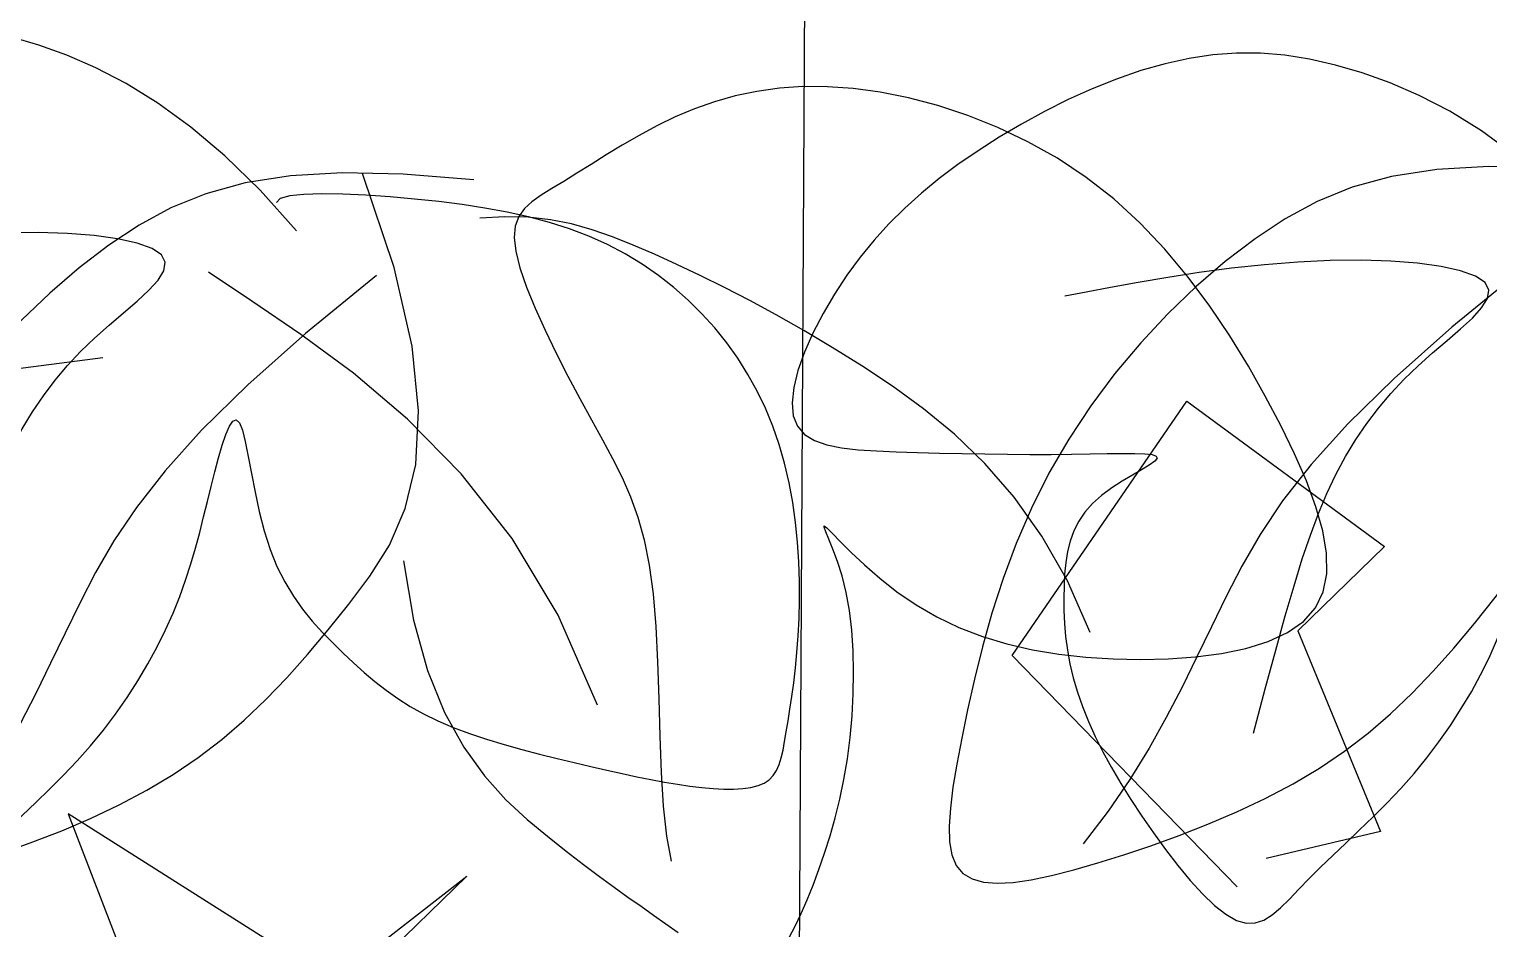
# Model space of a CAD drawing. Extents: x 941299 to 942979, y 2579300 to 2579597.
# Drawn here: x 942691.596 to 942692.415, y 2579507.443 to 2579507.947 of the extents above; entities that cross this region are included whole.
import ezdxf

# ---------------------------------------------------------------- set-up
doc = ezdxf.new("R2010")
doc.units = 0
doc.layers.get('0').update_dxf_attribs({"linetype": 'CONTINUOUS'})
for name, color, linetype in [('fz', 7, 'CONTINUOUS'), ('LH', 94, 'CONTINUOUS'), ('尺寸标注', 2, 'CONTINUOUS'), ('灯杆', 4, 'CONTINUOUS')]:
    doc.layers.add(name, color=color, linetype=linetype)
doc.layers.add('标注', color=4, linetype='CONTINUOUS', lineweight=15)

# ---------------------------------------------------------------- blocks, each defined once
blk = doc.blocks.new('LIM43')
at = {"color": 98}
for p, q in [((942286.32706, 2579500.32562), (942286.21483, 2579500.31116)), ((942286.83689, 2579500.15876), (942286.93485, 2579500.30133)), ((942286.93485, 2579500.30133), (942287.04576, 2579500.21987)), ((942287.04576, 2579500.21987), (942286.99711, 2579500.17256)), ((942286.99711, 2579500.17256), (942287.04358, 2579500.06001)), ((942286.96314, 2579500.02913), (942286.83689, 2579500.15876)), ((942286.51382, 2579499.93933), (942286.30756, 2579500.07006)), ((942286.30756, 2579500.07006), (942286.36938, 2579499.90933)), ((942287.04358, 2579500.06001), (942286.97936, 2579500.04489)), ((942286.53113, 2579500.03503), (942286.28785, 2579499.79852)), ((942286.36938, 2579499.90933), (942286.53113, 2579500.03503))]:
    blk.add_line(p, q, dxfattribs=at)
blk = doc.blocks.new('花')
at = {"layer": 'LH', "color": 12}
for p, q in [((0.67788, 0.47486), (0.66338, 0.47467)), ((0.69316, 0.47406), (0.67788, 0.47486)), ((0.62411, 0.46878), (0.61226, 0.46523)), ((0.63655, 0.47157), (0.62411, 0.46878)), ((0.64962, 0.47355), (0.63655, 0.47157)), ((0.66338, 0.47467), (0.64962, 0.47355)), ((0.70922, 0.47222), (0.69316, 0.47406)), ((0.72593, 0.46929), (0.70922, 0.47222)), ((0.74309, 0.46519), (0.72593, 0.46929)), ((0.60094, 0.46099), (0.59012, 0.45612)), ((0.61226, 0.46523), (0.60094, 0.46099)), ((0.76049, 0.45988), (0.74309, 0.46519)), ((0.77795, 0.45329), (0.76049, 0.45988)), ((0.57974, 0.45069), (0.56981, 0.44483)), ((0.59012, 0.45612), (0.57974, 0.45069)), ((0.79527, 0.44537), (0.77795, 0.45329)), ((0.56981, 0.44483), (0.56035, 0.4387)), ((0.81226, 0.43606), (0.79527, 0.44537)), ((0.56035, 0.4387), (0.55137, 0.43247)), ((0.82872, 0.4253), (0.81226, 0.43606)), ((0.54287, 0.42627), (0.53488, 0.42026)), ((0.55137, 0.43247), (0.54287, 0.42627)), ((0.53488, 0.42026), (0.5274, 0.41461)), ((0.84449, 0.41308), (0.82872, 0.4253)), ((-0.47757, 0.41026), (-0.49094, 0.4092)), ((-0.46388, 0.41029), (-0.47757, 0.41026)), ((-0.44975, 0.40928), (-0.46388, 0.41029)), ((0.52046, 0.40946), (0.51407, 0.40489)), ((0.5274, 0.41461), (0.52046, 0.40946)), ((0.85951, 0.39961), (0.84449, 0.41308)), ((-0.51718, 0.40406), (-0.53028, 0.40002)), ((-0.50411, 0.40713), (-0.51718, 0.40406)), ((-0.49094, 0.4092), (-0.50411, 0.40713)), ((-0.43508, 0.40722), (-0.44975, 0.40928)), ((-0.41974, 0.40407), (-0.43508, 0.40722)), ((-0.40365, 0.39979), (-0.41974, 0.40407)), ((0.39639, 0.4039), (0.36736, 0.39975)), ((0.43034, 0.40606), (0.39639, 0.4039)), ((0.42954, 0.35341), (0.40753, 0.40445)), ((0.46999, 0.40616), (0.43034, 0.40606)), ((0.51407, 0.40489), (0.50838, 0.40071)), ((-0.54347, 0.39503), (-0.55669, 0.38919)), ((-0.53028, 0.40002), (-0.54347, 0.39503)), ((-0.38675, 0.39409), (-0.40365, 0.39979)), ((-0.36902, 0.38667), (-0.38675, 0.39409)), ((0.34249, 0.39372), (0.321, 0.38589)), ((0.36736, 0.39975), (0.34249, 0.39372)), ((0.50352, 0.39663), (0.49964, 0.39238)), ((0.50838, 0.40071), (0.50352, 0.39663)), ((0.87376, 0.38513), (0.85951, 0.39961)), ((-0.55669, 0.38919), (-0.56984, 0.38262)), ((-0.35044, 0.37719), (-0.36902, 0.38667)), ((0.321, 0.38589), (0.30211, 0.37636)), ((0.48914, 0.387), (0.47515, 0.38498)), ((0.50226, 0.38777), (0.48914, 0.387)), ((0.49688, 0.38769), (0.4954, 0.38227)), ((0.49964, 0.39238), (0.49688, 0.38769)), ((0.51472, 0.38741), (0.50226, 0.38777)), ((0.52673, 0.38605), (0.51472, 0.38741)), ((0.5385, 0.3838), (0.52673, 0.38605)), ((0.88721, 0.36991), (0.87376, 0.38513)), ((-0.56984, 0.38262), (-0.58281, 0.37542)), ((-0.33097, 0.36534), (-0.35044, 0.37719)), ((0.4954, 0.38227), (0.49533, 0.37586)), ((0.55025, 0.38079), (0.5385, 0.3838)), ((0.56219, 0.37713), (0.55025, 0.38079)), ((0.57454, 0.37295), (0.56219, 0.37713)), ((-0.58281, 0.37542), (-0.5955, 0.36771)), ((0.30211, 0.37636), (0.28506, 0.36522)), ((0.49533, 0.37586), (0.49683, 0.36818)), ((0.58746, 0.36834), (0.57454, 0.37295)), ((0.89984, 0.35418), (0.88721, 0.36991)), ((-0.5955, 0.36771), (-0.6078, 0.35961)), ((-0.31059, 0.3508), (-0.33097, 0.36534)), ((0.28506, 0.36522), (0.26907, 0.35256)), ((0.49683, 0.36818), (0.49997, 0.35905)), ((0.60101, 0.36327), (0.58746, 0.36834)), ((0.61518, 0.35769), (0.60101, 0.36327)), ((-0.6078, 0.35961), (-0.61961, 0.35122)), ((0.26907, 0.35256), (0.25352, 0.33847)), ((0.44329, 0.3104), (0.42954, 0.35341)), ((0.49997, 0.35905), (0.50454, 0.34868)), ((0.62998, 0.35155), (0.61518, 0.35769)), ((0.91161, 0.33821), (0.89984, 0.35418)), ((-0.61961, 0.35122), (-0.63083, 0.34267)), ((-0.28927, 0.33325), (-0.31059, 0.3508)), ((0.42015, 0.34805), (0.38319, 0.31234)), ((0.50454, 0.34868), (0.51029, 0.33737)), ((0.64542, 0.34478), (0.62998, 0.35155)), ((0.66151, 0.33734), (0.64542, 0.34478)), ((-0.63083, 0.34267), (-0.64137, 0.33402)), ((0.25352, 0.33847), (0.2384, 0.3231)), ((0.51029, 0.33737), (0.51692, 0.32543)), ((0.67824, 0.32916), (0.66151, 0.33734)), ((0.9225, 0.32225), (0.91161, 0.33821)), ((-0.64137, 0.33402), (-0.65125, 0.32526)), ((-0.26698, 0.31237), (-0.28927, 0.33325)), ((-0.27761, 0.3296), (-0.27959, 0.32726)), ((-0.27244, 0.33151), (-0.27761, 0.3296)), ((-0.26458, 0.33301), (-0.27244, 0.33151)), ((-0.25453, 0.33414), (-0.26458, 0.33301)), ((-0.24279, 0.33493), (-0.25453, 0.33414)), ((-0.22987, 0.3354), (-0.24279, 0.33493)), ((-0.21625, 0.33559), (-0.22987, 0.3354)), ((-0.20245, 0.33553), (-0.21625, 0.33559)), ((-0.18889, 0.33525), (-0.20245, 0.33553)), ((-0.17564, 0.33469), (-0.18889, 0.33525)), ((-0.16273, 0.33382), (-0.17564, 0.33469)), ((-0.15016, 0.33258), (-0.16273, 0.33382)), ((-0.13793, 0.33093), (-0.15016, 0.33258)), ((-0.12606, 0.32881), (-0.13793, 0.33093)), ((-0.11454, 0.32617), (-0.12606, 0.32881)), ((0.69563, 0.32021), (0.67824, 0.32916)), ((-0.65125, 0.32526), (-0.66049, 0.31632)), ((-0.1034, 0.32296), (-0.11454, 0.32617)), ((-0.09263, 0.31915), (-0.1034, 0.32296)), ((0.2384, 0.3231), (0.22385, 0.30659)), ((0.51692, 0.32543), (0.52418, 0.31317)), ((0.71364, 0.31035), (0.69563, 0.32021)), ((0.93249, 0.30654), (0.9225, 0.32225)), ((-0.66049, 0.31632), (-0.66912, 0.30715)), ((-0.08225, 0.31475), (-0.09263, 0.31915)), ((-0.07226, 0.30979), (-0.08225, 0.31475)), ((0.38319, 0.31234), (0.35332, 0.28102)), ((0.52418, 0.31317), (0.53179, 0.3009)), ((-0.66912, 0.30715), (-0.67719, 0.29769)), ((-0.06269, 0.30429), (-0.07226, 0.30979)), ((-0.05354, 0.29829), (-0.06269, 0.30429)), ((0.22385, 0.30659), (0.21002, 0.28908)), ((0.44999, 0.27439), (0.44329, 0.3104)), ((0.73203, 0.29923), (0.71364, 0.31035)), ((0.94152, 0.29131), (0.93249, 0.30654)), ((-0.67719, 0.29769), (-0.68472, 0.28789)), ((-0.44697, 0.29536), (-0.46533, 0.29234)), ((-0.42887, 0.29769), (-0.44697, 0.29536)), ((-0.41139, 0.2993), (-0.42887, 0.29769)), ((-0.39494, 0.30016), (-0.41139, 0.2993)), ((-0.37988, 0.30026), (-0.39494, 0.30016)), ((-0.36661, 0.29957), (-0.37988, 0.30026)), ((-0.3555, 0.29808), (-0.36661, 0.29957)), ((-0.34695, 0.29577), (-0.3555, 0.29808)), ((-0.34132, 0.29261), (-0.34695, 0.29577)), ((-0.04482, 0.29182), (-0.05354, 0.29829)), ((0.53179, 0.3009), (0.53948, 0.28891)), ((0.75055, 0.28641), (0.73203, 0.29923)), ((-0.68472, 0.28789), (-0.69174, 0.27767)), ((-0.48364, 0.28878), (-0.5016, 0.28484)), ((-0.46533, 0.29234), (-0.48364, 0.28878)), ((-0.33887, 0.28862), (-0.34132, 0.29261)), ((-0.33927, 0.28384), (-0.33887, 0.28862)), ((-0.03654, 0.28489), (-0.04482, 0.29182)), ((0.21002, 0.28908), (0.19705, 0.27072)), ((0.53948, 0.28891), (0.54697, 0.27753)), ((0.9494, 0.27668), (0.94152, 0.29131)), ((-0.5189, 0.2807), (-0.53525, 0.27652)), ((-0.5016, 0.28484), (-0.5189, 0.2807)), ((-0.3467, 0.27223), (-0.34203, 0.27835)), ((-0.34203, 0.27835), (-0.33927, 0.28384)), ((-0.28867, 0.27087), (-0.31425, 0.28517)), ((-0.02871, 0.27754), (-0.03654, 0.28489)), ((0.35332, 0.28102), (0.32959, 0.25349)), ((0.76892, 0.27148), (0.75055, 0.28641)), ((-0.69174, 0.27767), (-0.69829, 0.26699)), ((-0.55033, 0.27247), (-0.56386, 0.26871)), ((-0.53525, 0.27652), (-0.55033, 0.27247)), ((-0.35279, 0.26556), (-0.3467, 0.27223)), ((-0.25973, 0.25458), (-0.28867, 0.27087)), ((-0.02135, 0.26979), (-0.02871, 0.27754)), ((0.19705, 0.27072), (0.18509, 0.25164)), ((0.45085, 0.24434), (0.44999, 0.27439)), ((0.54697, 0.27753), (0.55405, 0.26692)), ((0.78688, 0.254), (0.76892, 0.27148)), ((0.95591, 0.26273), (0.9494, 0.27668)), ((-0.69829, 0.26699), (-0.70436, 0.25584)), ((-0.56386, 0.26871), (-0.57553, 0.26542)), ((-0.35983, 0.2584), (-0.35279, 0.26556)), ((-0.01447, 0.26166), (-0.02135, 0.26979)), ((0.55405, 0.26692), (0.56064, 0.25681)), ((0.96085, 0.24955), (0.95591, 0.26273)), ((-0.70436, 0.25584), (-0.70984, 0.24444)), ((-0.36735, 0.25084), (-0.35983, 0.2584)), ((-0.22852, 0.23535), (-0.25973, 0.25458)), ((-0.00806, 0.25315), (-0.01447, 0.26166)), ((0.56064, 0.25681), (0.56675, 0.24677)), ((0.80416, 0.23354), (0.78688, 0.254)), ((-0.37488, 0.24294), (-0.36735, 0.25084)), ((-0.00213, 0.24426), (-0.00806, 0.25315)), ((0.18509, 0.25164), (0.17428, 0.23199)), ((0.32959, 0.25349), (0.31104, 0.22914)), ((0.56675, 0.24677), (0.57236, 0.23639)), ((0.96399, 0.23722), (0.96085, 0.24955)), ((-0.70984, 0.24444), (-0.71457, 0.23306)), ((-0.38203, 0.23478), (-0.37488, 0.24294)), ((0.0033, 0.23502), (-0.00213, 0.24426)), ((0.44708, 0.21924), (0.45085, 0.24434)), ((-0.71457, 0.23306), (-0.71841, 0.22197)), ((-0.38872, 0.22632), (-0.38203, 0.23478)), ((-0.19613, 0.21221), (-0.22852, 0.23535)), ((0.00824, 0.22541), (0.0033, 0.23502)), ((0.17428, 0.23199), (0.16476, 0.21192)), ((0.57236, 0.23639), (0.57746, 0.22525)), ((0.82048, 0.20969), (0.80416, 0.23354)), ((0.96512, 0.22583), (0.96399, 0.23722)), ((-0.71841, 0.22197), (-0.7212, 0.21144)), ((-0.39496, 0.21753), (-0.38872, 0.22632)), ((0.01268, 0.21545), (0.00824, 0.22541)), ((0.31104, 0.22914), (0.29673, 0.20735)), ((0.57746, 0.22525), (0.58204, 0.21295)), ((0.68197, 0.22835), (0.68205, 0.22911)), ((0.68312, 0.22594), (0.68197, 0.22835)), ((0.68205, 0.22911), (0.68364, 0.2281)), ((0.68522, 0.22198), (0.68312, 0.22594)), ((0.68364, 0.2281), (0.68695, 0.22528)), ((0.68798, 0.21659), (0.68522, 0.22198)), ((0.68695, 0.22528), (0.69191, 0.22096)), ((0.96402, 0.21546), (0.96512, 0.22583)), ((-0.40077, 0.20838), (-0.39496, 0.21753)), ((0.01661, 0.20516), (0.01268, 0.21545)), ((0.43988, 0.19805), (0.44708, 0.21924)), ((0.58204, 0.21295), (0.58609, 0.19906)), ((0.69113, 0.20988), (0.68798, 0.21659)), ((0.69191, 0.22096), (0.69841, 0.21547)), ((0.69841, 0.21547), (0.7063, 0.2092)), ((0.96048, 0.2062), (0.96402, 0.21546)), ((-0.7212, 0.21144), (-0.72279, 0.20174)), ((-0.40615, 0.19883), (-0.40077, 0.20838)), ((-0.16367, 0.18419), (-0.19613, 0.21221)), ((0.02003, 0.19454), (0.01661, 0.20516)), ((0.16476, 0.21192), (0.15663, 0.19158)), ((0.29673, 0.20735), (0.28569, 0.18753)), ((0.69437, 0.20195), (0.69113, 0.20988)), ((0.7063, 0.2092), (0.71545, 0.2025)), ((0.83558, 0.182), (0.82048, 0.20969)), ((0.95438, 0.1981), (0.96048, 0.2062)), ((-0.72279, 0.20174), (-0.72303, 0.19314)), ((-0.41111, 0.18884), (-0.40615, 0.19883)), ((-0.297, 0.19524), (-0.29537, 0.19997)), ((-0.29537, 0.19997), (-0.29366, 0.20296)), ((-0.29366, 0.20296), (-0.29187, 0.20389)), ((-0.29187, 0.20389), (-0.28998, 0.20244)), ((-0.28998, 0.20244), (-0.28799, 0.1984)), ((-0.28799, 0.1984), (-0.28585, 0.19212)), ((0.43047, 0.17974), (0.43988, 0.19805)), ((0.58609, 0.19906), (0.5896, 0.18317)), ((0.69744, 0.19293), (0.69437, 0.20195)), ((0.71545, 0.2025), (0.72573, 0.19573)), ((0.94594, 0.19114), (0.95438, 0.1981)), ((-0.72303, 0.19314), (-0.72177, 0.18592)), ((-0.41567, 0.17838), (-0.41111, 0.18884)), ((-0.30005, 0.18187), (-0.29856, 0.1891)), ((-0.29856, 0.1891), (-0.297, 0.19524)), ((-0.28585, 0.19212), (-0.2835, 0.18405)), ((0.02296, 0.18368), (0.02003, 0.19454)), ((0.15663, 0.19158), (0.1498, 0.17118)), ((0.44853, 0.19002), (0.45694, 0.15726)), ((0.70009, 0.18293), (0.69744, 0.19293)), ((0.72573, 0.19573), (0.73701, 0.18925)), ((0.73701, 0.18925), (0.74915, 0.18344)), ((0.93551, 0.18523), (0.94594, 0.19114)), ((-0.72177, 0.18592), (-0.7189, 0.18027)), ((-0.7189, 0.18027), (-0.7145, 0.17608)), ((-0.54449, 0.17943), (-0.53617, 0.18025)), ((-0.53617, 0.18025), (-0.52913, 0.18084)), ((-0.52913, 0.18084), (-0.52349, 0.18111)), ((-0.52349, 0.18111), (-0.51939, 0.18098)), ((-0.51939, 0.18098), (-0.51697, 0.18037)), ((-0.51697, 0.18037), (-0.51636, 0.1792)), ((-0.30149, 0.17388), (-0.30005, 0.18187)), ((-0.2835, 0.18405), (-0.2809, 0.17465)), ((-0.13221, 0.15035), (-0.16367, 0.18419)), ((0.02544, 0.17269), (0.02296, 0.18368)), ((0.28569, 0.18753), (0.27697, 0.16904)), ((0.5896, 0.18317), (0.59259, 0.16507)), ((0.70229, 0.17211), (0.70009, 0.18293)), ((0.74915, 0.18344), (0.76204, 0.17857)), ((0.91, 0.17631), (0.92342, 0.18031)), ((0.92342, 0.18031), (0.93551, 0.18523)), ((-0.7145, 0.17608), (-0.70869, 0.17314)), ((-0.70869, 0.17314), (-0.70157, 0.17127)), ((-0.65063, 0.17121), (-0.63828, 0.17191)), ((-0.63828, 0.17191), (-0.62561, 0.17269)), ((-0.62561, 0.17269), (-0.61282, 0.17354)), ((-0.61282, 0.17354), (-0.6001, 0.17445)), ((-0.6001, 0.17445), (-0.58766, 0.17541)), ((-0.58766, 0.17541), (-0.57569, 0.17641)), ((-0.57569, 0.17641), (-0.56439, 0.17743)), ((-0.56439, 0.17743), (-0.55394, 0.17847)), ((-0.55394, 0.17847), (-0.54449, 0.17943)), ((-0.52451, 0.17205), (-0.52942, 0.16861)), ((-0.52045, 0.175), (-0.52451, 0.17205)), ((-0.51761, 0.1774), (-0.52045, 0.175)), ((-0.51636, 0.1792), (-0.51761, 0.1774)), ((-0.41983, 0.16741), (-0.41567, 0.17838)), ((-0.30287, 0.16546), (-0.30149, 0.17388)), ((-0.2809, 0.17465), (-0.27799, 0.1644)), ((0.02748, 0.16166), (0.02544, 0.17269)), ((0.42005, 0.16328), (0.43047, 0.17974)), ((0.70402, 0.16066), (0.70229, 0.17211)), ((0.76204, 0.17857), (0.77557, 0.17468)), ((0.77557, 0.17468), (0.78965, 0.17171)), ((0.8805, 0.17081), (0.89559, 0.17317)), ((0.89559, 0.17317), (0.91, 0.17631)), ((-0.70157, 0.17127), (-0.69327, 0.17028)), ((-0.69327, 0.17028), (-0.68391, 0.16996)), ((-0.68391, 0.16996), (-0.6736, 0.17014)), ((-0.6736, 0.17014), (-0.66246, 0.17061)), ((-0.66246, 0.17061), (-0.65063, 0.17121)), ((-0.53484, 0.16472), (-0.54039, 0.16044)), ((-0.52942, 0.16861), (-0.53484, 0.16472)), ((-0.42362, 0.15584), (-0.41983, 0.16741)), ((-0.30422, 0.15687), (-0.30287, 0.16546)), ((-0.27799, 0.1644), (-0.27473, 0.15374)), ((0.1498, 0.17118), (0.14413, 0.15093)), ((0.27697, 0.16904), (0.26962, 0.1513)), ((0.59259, 0.16507), (0.59519, 0.14531)), ((0.78965, 0.17171), (0.80418, 0.16963)), ((0.80418, 0.16963), (0.81909, 0.16838)), ((0.81909, 0.16838), (0.83427, 0.16792)), ((0.83427, 0.16792), (0.84963, 0.1682)), ((0.84963, 0.1682), (0.86509, 0.16917)), ((0.86509, 0.16917), (0.8805, 0.17081)), ((-0.54571, 0.15582), (-0.55044, 0.1509)), ((-0.54039, 0.16044), (-0.54571, 0.15582)), ((-0.42715, 0.14338), (-0.42362, 0.15584)), ((-0.30559, 0.14815), (-0.30422, 0.15687)), ((0.02913, 0.15069), (0.02748, 0.16166)), ((0.40961, 0.1478), (0.42005, 0.16328)), ((0.45694, 0.15726), (0.46708, 0.12987)), ((0.7053, 0.14875), (0.70402, 0.16066)), ((-0.55044, 0.1509), (-0.5543, 0.14574)), ((-0.30706, 0.13931), (-0.30559, 0.14815)), ((-0.27473, 0.15374), (-0.27105, 0.14314)), ((-0.10287, 0.1097), (-0.13221, 0.15035)), ((0.0304, 0.13988), (0.02913, 0.15069)), ((0.14413, 0.15093), (0.13949, 0.13107)), ((0.26962, 0.1513), (0.2628, 0.13377)), ((0.39922, 0.13311), (0.40961, 0.1478)), ((0.70612, 0.13655), (0.7053, 0.14875)), ((-0.55729, 0.14034), (-0.55952, 0.13471)), ((-0.5543, 0.14574), (-0.55729, 0.14034)), ((-0.43054, 0.12967), (-0.42715, 0.14338)), ((-0.30868, 0.13034), (-0.30706, 0.13931)), ((-0.27105, 0.14314), (-0.26691, 0.13306)), ((0.03133, 0.12932), (0.0304, 0.13988)), ((0.59519, 0.14531), (0.59757, 0.12466)), ((-0.55952, 0.13471), (-0.56108, 0.12887)), ((-0.26691, 0.13306), (-0.26228, 0.12387)), ((0.13949, 0.13107), (0.13574, 0.11181)), ((0.2628, 0.13377), (0.25609, 0.11627)), ((0.38875, 0.11919), (0.39922, 0.13311)), ((0.70649, 0.12424), (0.70612, 0.13655)), ((-0.56206, 0.12282), (-0.56255, 0.11656)), ((-0.56108, 0.12887), (-0.56206, 0.12282)), ((-0.43391, 0.11435), (-0.43054, 0.12967)), ((-0.31053, 0.12122), (-0.30868, 0.13034)), ((-0.26228, 0.12387), (-0.2572, 0.11557)), ((0.03195, 0.11913), (0.03133, 0.12932)), ((0.46708, 0.12987), (0.47854, 0.10719)), ((0.59757, 0.12466), (0.59991, 0.10387)), ((0.7064, 0.11199), (0.70649, 0.12424)), ((-0.56255, 0.11656), (-0.56266, 0.11011)), ((-0.31268, 0.11195), (-0.31053, 0.12122)), ((-0.2572, 0.11557), (-0.25174, 0.10804)), ((0.03228, 0.10938), (0.03195, 0.11913)), ((0.25609, 0.11627), (0.24919, 0.0987)), ((0.37803, 0.10599), (0.38875, 0.11919)), ((-0.56266, 0.11011), (-0.56247, 0.10348)), ((-0.43739, 0.09709), (-0.43391, 0.11435)), ((-0.31519, 0.10253), (-0.31268, 0.11195)), ((-0.25174, 0.10804), (-0.24598, 0.10119)), ((-0.07672, 0.0613), (-0.10287, 0.1097)), ((0.03236, 0.10009), (0.03228, 0.10938)), ((0.13574, 0.11181), (0.13274, 0.09338)), ((0.47854, 0.10719), (0.49093, 0.08862)), ((0.70586, 0.09998), (0.7064, 0.11199)), ((-0.56247, 0.10348), (-0.56206, 0.09666)), ((-0.31814, 0.09293), (-0.31519, 0.10253)), ((-0.24598, 0.10119), (-0.23998, 0.09492)), ((0.03225, 0.0913), (0.03236, 0.10009)), ((0.24919, 0.0987), (0.2418, 0.08097)), ((0.36692, 0.09348), (0.37803, 0.10599)), ((0.59991, 0.10387), (0.60237, 0.08371)), ((0.70487, 0.08837), (0.70586, 0.09998)), ((-0.56206, 0.09666), (-0.5614, 0.08968)), ((-0.44111, 0.07753), (-0.43739, 0.09709)), ((-0.32157, 0.08317), (-0.31814, 0.09293)), ((-0.23998, 0.09492), (-0.23382, 0.08912)), ((0.03197, 0.08302), (0.03225, 0.0913)), ((0.13274, 0.09338), (0.13035, 0.07598)), ((0.35528, 0.08163), (0.36692, 0.09348)), ((-0.5614, 0.08968), (-0.56046, 0.08253)), ((-0.56046, 0.08253), (-0.5592, 0.07524)), ((-0.32549, 0.0733), (-0.32157, 0.08317)), ((-0.23382, 0.08912), (-0.22755, 0.08369)), ((-0.22755, 0.08369), (-0.22126, 0.07852)), ((0.03157, 0.07526), (0.03197, 0.08302)), ((0.49093, 0.08862), (0.50385, 0.07352)), ((0.60237, 0.08371), (0.60511, 0.06493)), ((0.70349, 0.07717), (0.70487, 0.08837)), ((-0.5592, 0.07524), (-0.55756, 0.06781)), ((-0.44518, 0.05531), (-0.44111, 0.07753)), ((-0.22126, 0.07852), (-0.21498, 0.07355)), ((0.0311, 0.06804), (0.03157, 0.07526)), ((0.13035, 0.07598), (0.12844, 0.05985)), ((0.2418, 0.08097), (0.23362, 0.06298)), ((0.34295, 0.07042), (0.35528, 0.08163)), ((0.70176, 0.06641), (0.70349, 0.07717)), ((-0.55756, 0.06781), (-0.55552, 0.06025)), ((-0.32987, 0.06337), (-0.32549, 0.0733)), ((-0.21498, 0.07355), (-0.20866, 0.06875)), ((-0.20866, 0.06875), (-0.20221, 0.06417)), ((0.03059, 0.06138), (0.0311, 0.06804)), ((0.32979, 0.05981), (0.34295, 0.07042)), ((0.50385, 0.07352), (0.51691, 0.06125)), ((0.69975, 0.0561), (0.70176, 0.06641)), ((-0.55552, 0.06025), (-0.55303, 0.05257)), ((-0.3347, 0.05345), (-0.32987, 0.06337)), ((-0.20221, 0.06417), (-0.19555, 0.05981)), ((-0.19555, 0.05981), (-0.18861, 0.05569)), ((0.03009, 0.05529), (0.03059, 0.06138)), ((0.12844, 0.05985), (0.12691, 0.04517)), ((0.23362, 0.06298), (0.22435, 0.04464)), ((0.31572, 0.04977), (0.32979, 0.05981)), ((0.51691, 0.06125), (0.52971, 0.0512)), ((0.60511, 0.06493), (0.60831, 0.0483)), ((-0.55303, 0.05257), (-0.55005, 0.04479)), ((-0.44973, 0.03009), (-0.44518, 0.05531)), ((-0.33995, 0.04359), (-0.3347, 0.05345)), ((-0.18861, 0.05569), (-0.18129, 0.05184)), ((-0.18129, 0.05184), (-0.17351, 0.04828)), ((0.02911, 0.04484), (0.02962, 0.04978)), ((0.02962, 0.04978), (0.03009, 0.05529)), ((0.30091, 0.04031), (0.31572, 0.04977)), ((0.52971, 0.0512), (0.54185, 0.04273)), ((0.6975, 0.04623), (0.69975, 0.0561)), ((-0.55005, 0.04479), (-0.54654, 0.0369)), ((-0.34562, 0.03385), (-0.33995, 0.04359)), ((-0.17351, 0.04828), (-0.1652, 0.04503)), ((-0.1652, 0.04503), (-0.15629, 0.04209)), ((-0.15629, 0.04209), (-0.14689, 0.03945)), ((0.02846, 0.04043), (0.02911, 0.04484)), ((0.12691, 0.04517), (0.12584, 0.03198)), ((0.22435, 0.04464), (0.21368, 0.02585)), ((0.54185, 0.04273), (0.55302, 0.03529)), ((0.60831, 0.0483), (0.61213, 0.03457)), ((0.69508, 0.03683), (0.6975, 0.04623)), ((-0.54654, 0.0369), (-0.54252, 0.02891)), ((-0.35167, 0.02429), (-0.34562, 0.03385)), ((-0.14689, 0.03945), (-0.13712, 0.03707)), ((-0.13712, 0.03707), (-0.12709, 0.03494)), ((-0.12709, 0.03494), (-0.11694, 0.033)), ((-0.11694, 0.033), (-0.10679, 0.03125)), ((0.02484, 0.03019), (0.02642, 0.03313)), ((0.02642, 0.03313), (0.02759, 0.03654)), ((0.02759, 0.03654), (0.02846, 0.04043)), ((0.28561, 0.03145), (0.30091, 0.04031)), ((0.55302, 0.03529), (0.56325, 0.02868)), ((0.69253, 0.0279), (0.69508, 0.03683)), ((-0.54252, 0.02891), (-0.53799, 0.02081)), ((-0.10679, 0.03125), (-0.09676, 0.02963)), ((-0.09676, 0.02963), (-0.08698, 0.02814)), ((-0.08698, 0.02814), (-0.07755, 0.02673)), ((-0.07755, 0.02673), (-0.06848, 0.02543)), ((-0.06848, 0.02543), (-0.05977, 0.02423)), ((0.01682, 0.02383), (0.02012, 0.02556)), ((0.02012, 0.02556), (0.02277, 0.02767)), ((0.02277, 0.02767), (0.02484, 0.03019)), ((0.12584, 0.03198), (0.12534, 0.02028)), ((0.21368, 0.02585), (0.20131, 0.00651)), ((0.27006, 0.0232), (0.28561, 0.03145)), ((0.56325, 0.02868), (0.57268, 0.02278)), ((0.68992, 0.01944), (0.69253, 0.0279)), ((-0.53799, 0.02081), (-0.53297, 0.01259)), ((-0.3581, 0.01497), (-0.35167, 0.02429)), ((-0.05977, 0.02423), (-0.05141, 0.02316)), ((-0.05141, 0.02316), (-0.04339, 0.02222)), ((-0.04339, 0.02222), (-0.0357, 0.02143)), ((-0.0357, 0.02143), (-0.02833, 0.02081)), ((-0.02833, 0.02081), (-0.02128, 0.02036)), ((-0.02128, 0.02036), (-0.01455, 0.0201)), ((-0.01455, 0.0201), (-0.00817, 0.02005)), ((-0.00817, 0.02005), (-0.00219, 0.02024)), ((-0.00219, 0.02024), (0.00334, 0.02069)), ((0.00334, 0.02069), (0.00838, 0.02142)), ((0.00838, 0.02142), (0.01289, 0.02246)), ((0.01289, 0.02246), (0.01682, 0.02383)), ((0.12534, 0.02028), (0.12552, 0.01008)), ((0.25451, 0.01557), (0.27006, 0.0232)), ((0.57268, 0.02278), (0.58143, 0.01745)), ((0.58143, 0.01745), (0.58962, 0.01257)), ((0.68727, 0.01149), (0.68992, 0.01944)), ((-0.53297, 0.01259), (-0.52747, 0.00426)), ((-0.36486, 0.00594), (-0.3581, 0.01497)), ((0.12552, 0.01008), (0.12651, 0.00138)), ((0.22438, 0.00222), (0.2392, 0.00857)), ((0.2392, 0.00857), (0.25451, 0.01557)), ((0.58962, 0.01257), (0.59737, 0.00802)), ((0.68454, 0.00413), (0.68727, 0.01149)), ((-0.52747, 0.00426), (-0.52151, -0.00421)), ((-0.37185, -0.00279), (-0.36486, 0.00594)), ((0.12651, 0.00138), (0.12841, -0.00581)), ((0.21029, -0.00346), (0.22438, 0.00222)), ((0.59737, 0.00802), (0.60482, 0.00367)), ((0.60482, 0.00367), (0.61209, -0.0006)), ((0.68167, -0.00252), (0.68454, 0.00413)), ((-0.52151, -0.00421), (-0.5151, -0.0128)), ((-0.37896, -0.01121), (-0.37185, -0.00279)), ((0.12841, -0.00581), (0.13134, -0.0115)), ((0.19714, -0.00846), (0.21029, -0.00346)), ((0.61209, -0.0006), (0.61927, -0.00487)), ((-0.5151, -0.0128), (-0.50826, -0.02153)), ((-0.38605, -0.01932), (-0.37896, -0.01121)), ((0.13134, -0.0115), (0.13542, -0.01568)), ((0.13542, -0.01568), (0.14074, -0.01835)), ((0.1639, -0.01834), (0.17391, -0.016)), ((0.17391, -0.016), (0.185, -0.01267)), ((0.185, -0.01267), (0.19714, -0.00846)), ((-0.50826, -0.02153), (-0.50102, -0.03037)), ((-0.39301, -0.02711), (-0.38605, -0.01932)), ((0.14074, -0.01835), (0.14728, -0.01962)), ((0.14728, -0.01962), (0.15501, -0.01958)), ((0.15501, -0.01958), (0.1639, -0.01834)), ((-0.50102, -0.03037), (-0.4935, -0.0391)), ((-0.39971, -0.03459), (-0.39301, -0.02711)), ((-0.4935, -0.0391), (-0.48584, -0.04747)), ((-0.40603, -0.04175), (-0.39971, -0.03459)), ((-0.48584, -0.04747), (-0.47818, -0.05524)), ((-0.4171, -0.05507), (-0.41185, -0.04859)), ((-0.41185, -0.04859), (-0.40603, -0.04175)), ((-0.47818, -0.05524), (-0.47067, -0.06217)), ((-0.4219, -0.06103), (-0.4171, -0.05507)), ((-0.47067, -0.06217), (-0.46345, -0.06799)), ((-0.4264, -0.06629), (-0.4219, -0.06103)), ((-0.46345, -0.06799), (-0.45665, -0.07247)), ((-0.45665, -0.07247), (-0.45043, -0.07536)), ((-0.43521, -0.07393), (-0.43078, -0.07065)), ((-0.43078, -0.07065), (-0.4264, -0.06629)), ((-0.45043, -0.07536), (-0.44487, -0.07647)), ((-0.44487, -0.07647), (-0.43985, -0.07593)), ((-0.43985, -0.07593), (-0.43521, -0.07393))]:
    blk.add_line(p, q, dxfattribs=at)
blk = doc.blocks.new('双头路灯')
at = {"layer": '灯杆'}
blk.add_line((0.15186, 28.90958), (0.31389, 0), dxfattribs=at)

msp = doc.modelspace()

# ---------------------------------------------------------------- block references
at = {"layer": 'fz'}
msp.add_blockref('LIM43', (405.31028, 7.43707), dxfattribs=at)
at = {"layer": '尺寸标注', "rotation": 355.2300754294885}
for p in [(942691.34314, 2579507.49692), (942691.98601, 2579507.50053), (942692.72825, 2579507.48496)]:
    msp.add_blockref('花', p, dxfattribs=at)
at = {"layer": '标注', "xscale": -1}
msp.add_blockref('双头路灯', (942692.33891, 2579506.9428), dxfattribs=at)

doc.saveas('drawing.dxf')
